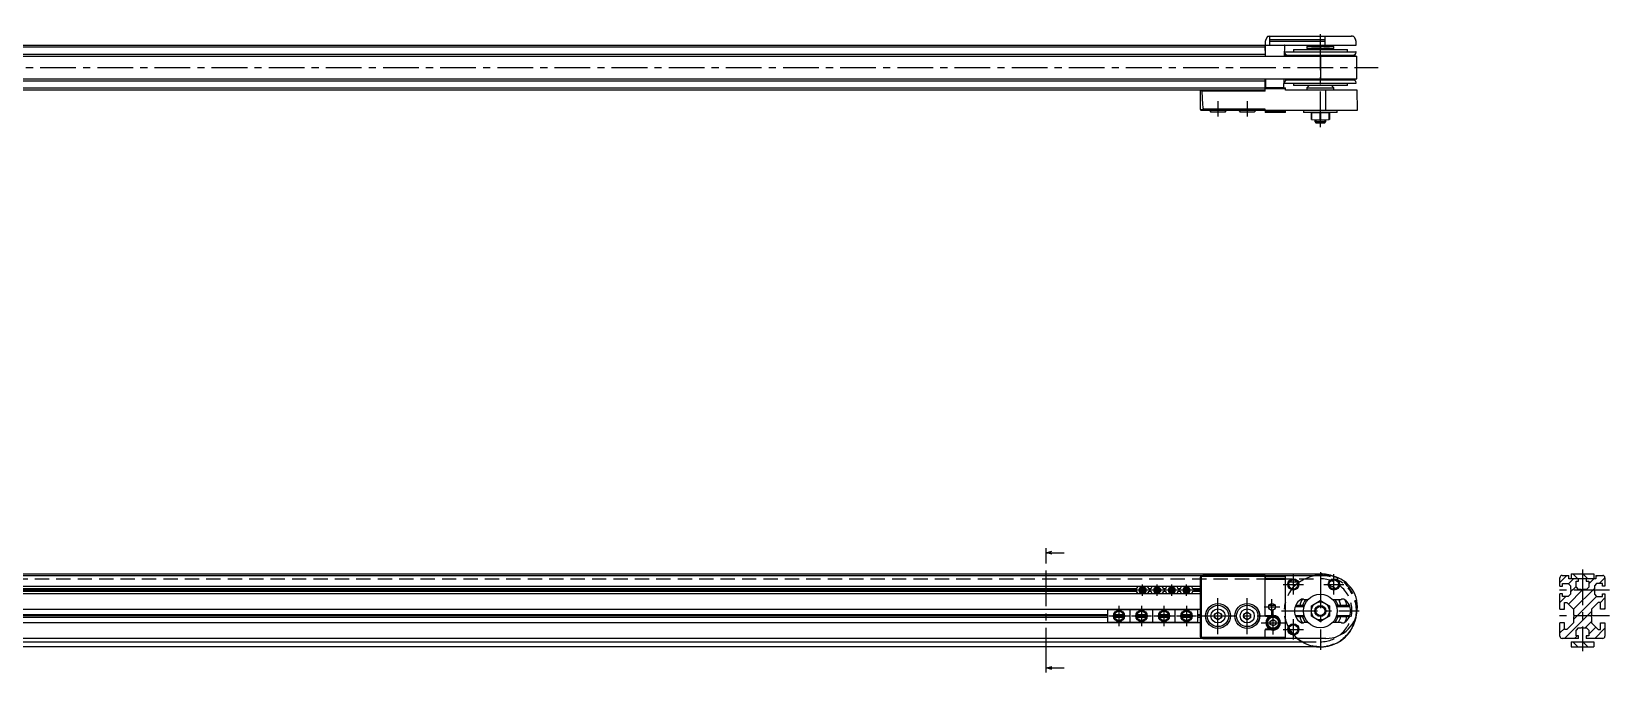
# Model space of a CAD drawing. Extents: x 0 to 1403, y -8 to 367.
# Drawn here: x 701 to 1403, y 82 to 367 of the extents above; entities that cross this region are included whole.
import ezdxf

# ---------------------------------------------------------------- set-up
doc = ezdxf.new("R2010")
doc.units = 0
doc.header["$LTSCALE"] = 0.5
for name, pattern in [('CENTER', [50.8, 31.75, -6.35, 6.35, -6.35]), ('DASHED', [19.05, 12.7, -6.35]), ('PHANTOM', [63.5, 31.75, -6.35, 6.35, -6.35, 6.35, -6.35])]:
    doc.linetypes.add(name, pattern=pattern)
for name, color, linetype in [('MSM_CENTER', 1, 'CENTER'), ('MSM_CONTINUOUS', 7, 'CONTINUOUS'), ('MSM_DASHED', 4, 'DASHED'), ('MSM_IMAGINARY', 6, 'PHANTOM'), ('MSM_NARROW', 5, 'CONTINUOUS')]:
    doc.layers.add(name, color=color, linetype=linetype)

msp = doc.modelspace()

# ---------------------------------------------------------------- linework, layer by layer
at = {"layer": 'MSM_CENTER'}
for p, q in [((1274.17, 324.27), (1274.17, 366.77)), ((247.97, 350.77), (1299.9, 350.77)), ((1228.67, 335.77), (1228.67, 329.02)), ((1241.67, 335.77), (1241.67, 329.02)), ((1152.25, 85.97), (1152.25, 133.17)), ((1274.17, 126.47), (1274.17, 92.07)), ((1390.66, 127.77), (1390.66, 91.37)), ((1195.17, 116.07), (1195.17, 121.07)), ((1201.67, 116.07), (1201.67, 121.07)), ((1208.17, 116.07), (1208.17, 121.07)), ((1214.67, 116.07), (1214.67, 121.07)), ((1257.67, 121.07), (1266.67, 121.07)), ((1262.17, 116.57), (1262.17, 125.57)), ((1275.67, 121.07), (1284.67, 121.07)), ((1280.17, 116.57), (1280.17, 125.57)), ((1197.67, 118.57), (1192.67, 118.57)), ((1204.17, 118.57), (1199.17, 118.57)), ((1210.67, 118.57), (1205.67, 118.57)), ((1217.17, 118.57), (1212.17, 118.57)), ((1228.67, 99.04), (1228.67, 115.09)), ((1241.67, 99.04), (1241.67, 115.09)), ((1252.67, 107.57), (1252.67, 114.57)), ((1402.66, 118.57), (1378.66, 118.57)), ((1180.17, 107.07), (1189.17, 107.07)), ((1184.67, 111.57), (1184.67, 102.57)), ((1190.17, 107.07), (1199.17, 107.07)), ((1194.67, 111.57), (1194.67, 102.57)), ((1200.17, 107.07), (1209.17, 107.07)), ((1204.67, 111.57), (1204.67, 102.57)), ((1210.17, 107.07), (1219.17, 107.07)), ((1214.67, 111.57), (1214.67, 102.57)), ((1220.64, 107.07), (1249.69, 107.07)), ((1249.17, 111.07), (1256.17, 111.07)), ((1253.17, 98.8), (1253.17, 109.33)), ((1256.97, 109.27), (1291.37, 109.27)), ((1262.17, 96.57), (1262.17, 105.57)), ((1402.66, 107.07), (1378.66, 107.07)), ((1247.92, 104.07), (1258.43, 104.07)), ((1257.67, 101.07), (1266.67, 101.07))]:
    msp.add_line(p, q, dxfattribs=at)
at = {"layer": 'MSM_CONTINUOUS'}
for p, q in [((1251.71, 364.77), (1250.76, 364.52)), ((1251.71, 363.29), (1251.71, 364.77)), ((1251.71, 364.77), (1287.94, 364.77)), ((1276.17, 364.77), (1276.17, 360.77)), ((1249.67, 359.77), (258.27, 359.77)), ((298.67, 360.77), (1290.07, 360.77)), ((1249.69, 362.32), (1249.67, 360.77)), ((1249.67, 360.76), (1249.67, 360.77)), ((1249.67, 360.76), (1249.67, 360.77)), ((1249.67, 360.77), (1249.67, 355.77)), ((1258.16, 360.57), (1249.67, 360.57)), ((1249.75, 355.77), (1249.67, 360.57)), ((1250.67, 364.52), (1249.96, 363.28)), ((1250.17, 360.77), (1250.17, 360.57)), ((1276.17, 364.52), (1250.67, 364.52)), ((1251.67, 360.77), (1251.72, 363.29)), ((1276.17, 362.32), (1251.7, 362.32)), ((1251.71, 363.29), (1276.17, 363.28)), ((1257.67, 360.77), (1257.67, 360.57)), ((1258.16, 360.57), (1258.08, 355.77)), ((1258.38, 357.77), (1289.95, 357.77)), ((1262.17, 358.77), (1262.17, 357.77)), ((1262.17, 358.77), (1286.17, 358.77)), ((1268.17, 360.07), (1268.17, 359.27)), ((1268.17, 360.07), (1280.17, 360.07)), ((1268.17, 359.27), (1280.17, 359.27)), ((1269.17, 359), (1269.17, 358.89)), ((1270.17, 360.77), (1270.17, 360.07)), ((1270.17, 359.17), (1270.17, 358.77)), ((1274.72, 359.17), (1270.17, 359.17)), ((1278.17, 359.17), (1275.91, 359.17)), ((1278.17, 360.07), (1278.17, 360.77)), ((1278.17, 358.77), (1278.17, 359.17)), ((1280.17, 359.27), (1280.17, 360.07)), ((1286.17, 357.77), (1286.17, 358.77)), ((1289.06, 364.52), (1288.82, 364.61)), ((1289.06, 364.52), (1289.77, 363.28)), ((1290.07, 360.77), (1290.04, 362.32)), ((257.97, 355.77), (1290.37, 355.77)), ((298.67, 356.77), (1249.67, 356.77)), ((1258.67, 356.27), (1258.67, 355.77)), ((1258.67, 356.27), (1289.67, 356.27)), ((1259.28, 356.27), (1259.28, 355.77)), ((1261.29, 356.27), (1261.29, 355.77)), ((1264.5, 356.27), (1264.5, 355.77)), ((1268.59, 356.27), (1268.59, 355.77)), ((1274.17, 355.77), (1274.17, 345.77)), ((1279.78, 355.77), (1279.78, 356.27)), ((1283.87, 355.77), (1283.87, 356.27)), ((1287.07, 355.77), (1287.07, 356.27)), ((1289.07, 355.77), (1289.07, 356.27)), ((1289.67, 355.77), (1289.67, 356.27)), ((1290.37, 345.77), (1290.37, 355.77)), ((257.97, 345.77), (1290.37, 345.77)), ((1249.67, 344.77), (298.67, 344.77)), ((1249.67, 340.77), (1249.67, 345.77)), ((1250, 341.96), (1249.93, 345.77)), ((1257.91, 345.77), (1257.84, 341.96)), ((1258.38, 343.77), (1289.95, 343.77)), ((1258.67, 345.77), (1258.67, 345.27)), ((1258.67, 345.27), (1289.67, 345.27)), ((1259.28, 345.77), (1259.28, 345.27)), ((1261.29, 345.77), (1261.29, 345.27)), ((1262.17, 343.77), (1262.17, 342.77)), ((1264.5, 345.77), (1264.5, 345.27)), ((1268.59, 345.77), (1268.59, 345.27)), ((1279.78, 345.27), (1279.78, 345.77)), ((1283.87, 345.27), (1283.87, 345.77)), ((1286.17, 342.77), (1286.17, 343.77)), ((1287.07, 345.27), (1287.07, 345.77)), ((1289.07, 345.27), (1289.07, 345.77)), ((1289.67, 345.27), (1289.67, 345.77)), ((1249.67, 340.77), (258.8, 340.77)), ((298.35, 341.77), (1258.67, 341.77)), ((1220.82, 340.27), (1220.68, 332.27)), ((1221.11, 340.72), (1220.82, 340.27)), ((1221.11, 340.72), (1221.52, 340.27)), ((1249.66, 340.27), (1221.52, 340.27)), ((1249.66, 340.27), (1249.68, 341.27)), ((1258.67, 341.27), (1249.68, 341.27)), ((1250, 341.96), (1257.84, 341.96)), ((1258.67, 340.77), (1258.67, 341.77)), ((1290.51, 340.77), (1258.67, 340.77)), ((1286.17, 342.77), (1262.17, 342.77)), ((1269.17, 342.77), (1268.17, 341.77)), ((1268.17, 341.77), (1268.17, 340.77)), ((1268.17, 341.77), (1280.17, 341.77)), ((1276.67, 331.77), (1276.67, 340.77)), ((1280.17, 341.77), (1279.17, 342.77)), ((1280.17, 340.77), (1280.17, 341.77)), ((1290.67, 331.77), (1290.51, 340.77)), ((1220.68, 332.27), (1221.11, 331.77)), ((1222, 332.27), (1221.11, 331.77)), ((1221.18, 331.77), (1290.67, 331.77)), ((1249.66, 332.27), (1222, 332.27)), ((1231.79, 331.02), (1225.54, 331.02)), ((1244.79, 331.02), (1238.54, 331.02)), ((1249.67, 331.77), (1249.66, 332.27)), ((1249.67, 331.77), (1249.68, 330.77)), ((1249.68, 331.26), (1258.67, 331.26)), ((1258.67, 330.77), (1249.68, 330.77)), ((1258.67, 330.77), (1258.67, 331.77)), ((1266.67, 331.77), (1266.67, 330.77)), ((1281.67, 330.77), (1266.67, 330.77)), ((1270.17, 330.6), (1272.17, 330.77)), ((1270.17, 327.73), (1270.17, 330.6)), ((1270.2, 330.61), (1270.2, 327.73)), ((1272.17, 330.77), (1274.13, 330.61)), ((1274.13, 327.73), (1274.13, 330.61)), ((1274.2, 330.61), (1274.13, 330.61)), ((1274.2, 330.61), (1276.17, 330.77)), ((1274.2, 330.61), (1274.2, 327.73)), ((1276.17, 330.77), (1278.17, 330.6)), ((1278.13, 327.73), (1278.13, 330.61)), ((1278.17, 330.6), (1278.17, 327.73)), ((1281.67, 330.77), (1281.67, 331.77)), ((1270.2, 327.73), (1270.17, 327.73)), ((1270.2, 327.73), (1272.17, 327.57)), ((1271.67, 327.61), (1271.67, 326.77)), ((1271.67, 326.77), (1272.17, 326.27)), ((1271.67, 326.77), (1276.67, 326.77)), ((1272.17, 327.57), (1274.13, 327.73)), ((1272.17, 327.57), (1276.17, 327.57)), ((1272.17, 326.27), (1276.17, 326.27)), ((1274.13, 327.73), (1274.2, 327.73)), ((1274.2, 327.73), (1276.17, 327.57)), ((1276.17, 327.57), (1278.13, 327.73)), ((1276.17, 326.27), (1276.67, 326.77)), ((1276.67, 326.77), (1276.67, 327.61)), ((1278.17, 327.73), (1278.13, 327.73)), ((1152.25, 133.17), (1152.25, 137.17)), ((1152.25, 135.17), (1154.75, 135.84)), ((1152.25, 135.17), (1160.25, 135.17)), ((1154.75, 134.5), (1152.25, 135.17)), ((274.17, 125.77), (1274.17, 125.77)), ((298.67, 125.07), (1276.67, 125.07)), ((301.66, 120.27), (1220.68, 120.27)), ((1192.97, 120.27), (1191.99, 118.57)), ((1194.3, 118.53), (1194.71, 119.3)), ((1194.71, 119.3), (1195.57, 119.33)), ((1195.57, 119.33), (1196.03, 118.6)), ((1198.34, 118.57), (1197.36, 120.27)), ((1199.47, 120.27), (1198.49, 118.57)), ((1204.84, 118.57), (1203.86, 120.27)), ((1205.97, 120.27), (1204.99, 118.57)), ((1211.34, 118.57), (1210.36, 120.27)), ((1212.47, 120.27), (1211.49, 118.57)), ((1213.8, 118.53), (1214.21, 119.3)), ((1214.21, 119.3), (1215.07, 119.33)), ((1215.07, 119.33), (1215.53, 118.6)), ((1217.84, 118.57), (1216.86, 120.27)), ((1220.68, 123.73), (1220.68, 98.4)), ((1221.18, 124.56), (1221.11, 124.63)), ((1221.18, 124.56), (1221.18, 97.57)), ((1249.67, 124.56), (1221.18, 124.56)), ((1249.66, 125.06), (1222, 125.06)), ((1249.67, 125.07), (1249.66, 125.06)), ((1249.67, 125.07), (1249.68, 125.06)), ((1249.67, 107.21), (1249.67, 124.56)), ((1249.68, 125.06), (1258.67, 125.06)), ((1249.68, 124.56), (1249.68, 123.81)), ((1258.67, 124.56), (1249.68, 124.56)), ((1249.68, 123.81), (1258.67, 123.81)), ((1249.68, 107.27), (1249.68, 123.31)), ((1258.67, 123.31), (1249.68, 123.31)), ((1258.67, 97.07), (1258.67, 125.07)), ((1263.97, 122.07), (1260.36, 122.07)), ((1263.98, 122.07), (1260.36, 122.07)), ((1380.66, 120.27), (1380.66, 124.07)), ((1380.66, 120.27), (1381.76, 120.27)), ((1381.66, 125.07), (1384.66, 125.07)), ((1381.76, 121.42), (1384.36, 121.42)), ((1381.76, 120.27), (1381.76, 121.42)), ((1385.36, 120.42), (1384.36, 121.42)), ((1384.66, 123.57), (1384.66, 125.07)), ((1396.66, 123.57), (1384.66, 123.57)), ((1385.36, 120.42), (1385.36, 119.09)), ((1385.66, 125.77), (1385.66, 123.57)), ((1385.66, 125.77), (1395.66, 125.77)), ((1387.81, 122.47), (1388.96, 122.47)), ((1387.81, 119.87), (1387.81, 122.47)), ((1387.81, 119.87), (1388.81, 118.87)), ((1388.96, 122.47), (1388.96, 123.57)), ((1392.36, 123.57), (1392.36, 122.47)), ((1392.36, 122.47), (1393.51, 122.47)), ((1392.51, 118.87), (1393.51, 119.87)), ((1393.51, 122.47), (1393.51, 119.87)), ((1395.66, 125.77), (1395.66, 123.57)), ((1396.96, 121.42), (1395.96, 120.42)), ((1395.96, 120.42), (1395.96, 119.09)), ((1396.66, 125.07), (1396.66, 123.57)), ((1396.66, 125.07), (1399.66, 125.07)), ((1399.56, 121.42), (1396.96, 121.42)), ((1399.56, 120.27), (1399.56, 121.42)), ((1400.66, 120.27), (1399.56, 120.27)), ((1400.66, 124.07), (1400.66, 120.27)), ((1192.29, 119.09), (301.67, 119.09)), ((1191.99, 118.57), (301.69, 118.57)), ((301.77, 118.05), (1192.29, 118.05)), ((1220.68, 116.87), (302.18, 116.87)), ((1191.99, 118.57), (1192.97, 116.87)), ((1194.76, 117.8), (1194.3, 118.53)), ((1195.63, 117.83), (1194.76, 117.8)), ((1196.03, 118.6), (1195.63, 117.83)), ((1197.36, 116.87), (1198.34, 118.57)), ((1198.79, 119.09), (1198.04, 119.09)), ((1198.04, 118.05), (1198.79, 118.05)), ((1198.49, 118.57), (1198.34, 118.57)), ((1198.49, 118.57), (1199.47, 116.87)), ((1202.9, 118.57), (1200.44, 118.57)), ((1202.78, 119.09), (1200.55, 119.09)), ((1200.55, 118.05), (1202.78, 118.05)), ((1203.86, 116.87), (1204.84, 118.57)), ((1205.29, 119.09), (1204.54, 119.09)), ((1204.54, 118.05), (1205.29, 118.05)), ((1204.99, 118.57), (1204.84, 118.57)), ((1204.99, 118.57), (1205.97, 116.87)), ((1209.4, 118.57), (1206.94, 118.57)), ((1209.28, 119.09), (1207.05, 119.09)), ((1207.05, 118.05), (1209.28, 118.05)), ((1210.36, 116.87), (1211.34, 118.57)), ((1211.79, 119.09), (1211.04, 119.09)), ((1211.04, 118.05), (1211.79, 118.05)), ((1211.49, 118.57), (1211.34, 118.57)), ((1211.49, 118.57), (1212.47, 116.87)), ((1214.26, 117.8), (1213.8, 118.53)), ((1215.13, 117.83), (1214.26, 117.8)), ((1215.53, 118.6), (1215.13, 117.83)), ((1216.86, 116.87), (1217.84, 118.57)), ((1220.68, 119.09), (1217.54, 119.09)), ((1217.54, 118.05), (1220.68, 118.05)), ((1220.68, 118.57), (1217.84, 118.57)), ((1268.58, 114.27), (1267.01, 114.27)), ((1270.2, 111.59), (1272.17, 112.73)), ((1272.17, 112.73), (1274.13, 113.87)), ((1274.2, 113.87), (1276.17, 112.73)), ((1276.17, 112.73), (1278.13, 111.59)), ((1283.33, 114.27), (1279.76, 114.27)), ((1282.25, 114.27), (1282.64, 113.57)), ((1380.66, 110.07), (1380.66, 116.87)), ((1381.76, 116.87), (1380.66, 116.87)), ((1381.76, 115.72), (1381.76, 116.87)), ((1384.36, 115.72), (1381.76, 115.72)), ((1382.66, 113.07), (1383.66, 113.07)), ((1382.66, 110.07), (1382.66, 113.07)), ((1386.66, 110.07), (1383.66, 113.07)), ((1384.36, 115.72), (1385.36, 116.72)), ((1385.36, 119.09), (1385.66, 118.57)), ((1385.66, 118.57), (1385.36, 118.05)), ((1385.36, 118.05), (1385.36, 116.72)), ((1390.14, 118.87), (1388.81, 118.87)), ((1390.66, 118.57), (1390.14, 118.87)), ((1391.18, 118.87), (1390.66, 118.57)), ((1392.51, 118.87), (1391.18, 118.87)), ((1397.66, 113.07), (1394.66, 110.07)), ((1395.96, 119.09), (1395.66, 118.57)), ((1395.66, 118.57), (1395.96, 118.05)), ((1395.96, 118.05), (1395.96, 116.72)), ((1395.96, 116.72), (1396.96, 115.72)), ((1396.96, 115.72), (1399.56, 115.72)), ((1398.66, 113.07), (1397.66, 113.07)), ((1398.66, 110.07), (1398.66, 113.07)), ((1399.56, 115.72), (1399.56, 116.87)), ((1399.56, 116.87), (1400.66, 116.87)), ((1400.66, 116.87), (1400.66, 110.07)), ((346.57, 110.07), (1220.68, 110.07)), ((1179.67, 107.59), (346.67, 107.59)), ((1179.67, 107.07), (346.67, 107.07)), ((346.67, 106.55), (1179.67, 106.55)), ((1179.67, 104.07), (1179.67, 110.07)), ((1219.67, 109.97), (1179.67, 109.97)), ((1219.67, 109.77), (1179.67, 109.77)), ((1186.73, 107.07), (1182.6, 107.07)), ((1186.67, 107.59), (1182.67, 107.59)), ((1182.67, 106.55), (1186.67, 106.55)), ((1189.67, 104.07), (1189.67, 110.07)), ((1196.73, 107.07), (1192.6, 107.07)), ((1196.67, 107.59), (1192.67, 107.59)), ((1192.67, 106.55), (1196.67, 106.55)), ((1199.67, 104.07), (1199.67, 110.07)), ((1206.73, 107.07), (1202.6, 107.07)), ((1206.67, 107.59), (1202.67, 107.59)), ((1202.67, 106.55), (1206.67, 106.55)), ((1209.67, 104.07), (1209.67, 110.07)), ((1216.73, 107.07), (1212.6, 107.07)), ((1216.67, 107.59), (1212.67, 107.59)), ((1212.67, 106.55), (1216.67, 106.55)), ((1219.67, 104.07), (1219.67, 110.07)), ((1220.68, 107.59), (1219.67, 107.59)), ((1220.68, 107.07), (1219.67, 107.07)), ((1219.67, 106.55), (1220.68, 106.55)), ((1227.17, 107.93), (1228.67, 108.8)), ((1227.17, 106.2), (1227.17, 107.93)), ((1228.67, 105.33), (1227.17, 106.2)), ((1228.67, 108.8), (1230.17, 107.93)), ((1230.17, 106.2), (1228.67, 105.33)), ((1230.17, 107.93), (1230.17, 106.2)), ((1240.17, 107.93), (1241.67, 108.8)), ((1240.17, 106.2), (1240.17, 107.93)), ((1241.67, 105.33), (1240.17, 106.2)), ((1241.67, 108.8), (1243.17, 107.93)), ((1243.17, 106.2), (1241.67, 105.33)), ((1243.17, 107.93), (1243.17, 106.2)), ((1249.67, 107.27), (1252.51, 107.27)), ((1251.52, 106.87), (1249.86, 106.87)), ((1249.87, 107.07), (1252.62, 107.07)), ((1253.99, 111.77), (1251.34, 111.77)), ((1251.52, 107.07), (1251.52, 106.87)), ((1251.92, 104.79), (1253.17, 105.51)), ((1252.51, 107.27), (1252.53, 107.07)), ((1252.53, 107.07), (1252.53, 107.07)), ((1252.62, 107.07), (1252.6, 107.06)), ((1253.17, 105.51), (1254.42, 104.79)), ((1267.1, 111.77), (1263.21, 111.77)), ((1263.21, 106.77), (1267.1, 106.77)), ((1266.77, 105.51), (1266.25, 106.77)), ((1267.54, 104.27), (1266.77, 105.51)), ((1270.17, 106.99), (1270.17, 111.54)), ((1272.17, 105.8), (1270.2, 106.94)), ((1274.13, 104.67), (1272.17, 105.8)), ((1276.17, 105.8), (1274.2, 104.67)), ((1278.13, 106.94), (1276.17, 105.8)), ((1278.17, 111.54), (1278.17, 106.99)), ((1287.12, 111.77), (1281.24, 111.77)), ((1281.24, 106.77), (1287.12, 106.77)), ((1290.13, 107.22), (1290.17, 107.26)), ((1290.17, 107.26), (1290.17, 107.36)), ((1380.66, 110.07), (1382.66, 110.07)), ((1386.66, 110.07), (1386.66, 107.59)), ((1386.66, 107.59), (1386.96, 107.07)), ((1386.96, 107.07), (1386.66, 106.55)), ((1386.66, 106.55), (1386.66, 104.07)), ((1394.66, 107.59), (1394.36, 107.07)), ((1394.36, 107.07), (1394.66, 106.55)), ((1394.66, 110.07), (1394.66, 107.59)), ((1394.66, 106.55), (1394.66, 104.07)), ((1400.66, 110.07), (1398.66, 110.07)), ((1220.68, 104.07), (346.67, 104.07)), ((1179.67, 104.37), (1219.67, 104.37)), ((1179.67, 104.17), (1219.67, 104.17)), ((1249.67, 97.57), (1249.67, 100.92)), ((1252.51, 100.87), (1249.67, 100.87)), ((1249.68, 97.57), (1249.68, 100.87)), ((1249.86, 101.27), (1251.52, 101.27)), ((1252.57, 101.07), (1249.87, 101.07)), ((1251.92, 103.34), (1251.92, 104.79)), ((1253.17, 102.62), (1251.92, 103.34)), ((1252.51, 100.87), (1252.51, 101.07)), ((1252.55, 101.06), (1252.51, 101.07)), ((1252.51, 100.87), (1252.55, 101.06)), ((1254.42, 103.34), (1253.17, 102.62)), ((1254.42, 104.79), (1254.42, 103.34)), ((1260.36, 100.07), (1261.1, 100.07)), ((1260.36, 100.06), (1261.1, 100.06)), ((1267.01, 104.27), (1268.58, 104.27)), ((1279.76, 104.27), (1283.33, 104.27)), ((1380.66, 98.07), (1380.66, 104.07)), ((1382.66, 104.07), (1380.66, 104.07)), ((1382.66, 101.07), (1382.66, 104.07)), ((1383.66, 101.07), (1382.66, 101.07)), ((1383.66, 101.07), (1386.66, 104.07)), ((1388.81, 101.77), (1387.81, 100.77)), ((1387.81, 98.17), (1387.81, 100.77)), ((1388.81, 101.77), (1390.14, 101.77)), ((1390.14, 101.77), (1390.66, 102.07)), ((1390.66, 102.07), (1391.18, 101.77)), ((1391.18, 101.77), (1392.51, 101.77)), ((1393.51, 100.77), (1392.51, 101.77)), ((1393.51, 100.77), (1393.51, 98.17)), ((1394.66, 104.07), (1397.66, 101.07)), ((1397.66, 101.07), (1398.66, 101.07)), ((1398.66, 101.07), (1398.66, 104.07)), ((1398.66, 104.07), (1400.66, 104.07)), ((1400.66, 104.07), (1400.66, 98.07)), ((1276.67, 97.07), (346.67, 97.07)), ((346.67, 95.57), (1265.93, 95.57)), ((1272.53, 93.37), (346.67, 93.37)), ((1221.11, 97.51), (1221.18, 97.57)), ((1221.18, 97.57), (1249.67, 97.57)), ((1222, 97.07), (1249.66, 97.07)), ((1249.66, 97.07), (1249.67, 97.07)), ((1249.67, 97.07), (1249.68, 97.07)), ((1249.68, 97.57), (1258.67, 97.57)), ((1249.68, 97.07), (1258.67, 97.07)), ((1388.96, 97.07), (1381.66, 97.07)), ((1385.66, 95.57), (1385.66, 93.37)), ((1385.66, 95.57), (1395.66, 95.57)), ((1385.66, 93.37), (1395.66, 93.37)), ((1388.96, 98.17), (1387.81, 98.17)), ((1388.96, 97.07), (1388.96, 98.17)), ((1393.51, 98.17), (1392.36, 98.17)), ((1392.36, 98.17), (1392.36, 97.07)), ((1399.66, 97.07), (1392.36, 97.07)), ((1395.66, 95.57), (1395.66, 93.37)), ((1152.25, 81.97), (1152.25, 85.97)), ((1152.25, 83.97), (1154.75, 84.64)), ((1152.25, 83.97), (1160.25, 83.97)), ((1154.75, 83.3), (1152.25, 83.97))]:
    msp.add_line(p, q, dxfattribs=at)
for centre, radius in [((1195.17, 118.57), 1.5), ((1195.17, 118.57), 1.19), ((1195.17, 118.57), 0.75), ((1201.67, 118.57), 1.23), ((1208.17, 118.57), 1.23), ((1214.67, 118.57), 1.5), ((1214.67, 118.57), 1.19), ((1214.67, 118.57), 0.75), ((1262.17, 121.07), 2.07), ((1280.17, 121.07), 2.07), ((1228.67, 107.07), 5.53), ((1228.67, 107.07), 5.51), ((1241.67, 107.07), 5.53), ((1241.67, 107.07), 5.51), ((1252.67, 111.07), 1.5), ((1274.17, 109.27), 7.5), ((1274.17, 109.27), 4), ((1184.67, 107.07), 2.07), ((1194.67, 107.07), 2.07), ((1204.67, 107.07), 2.07), ((1214.67, 107.07), 2.07), ((1228.67, 107.07), 4.75), ((1228.67, 107.07), 3.12), ((1228.67, 107.07), 1.5), ((1241.67, 107.07), 4.75), ((1241.67, 107.07), 3.12), ((1241.67, 107.07), 1.5), ((1253.17, 104.07), 3), ((1253.17, 104.07), 2.75), ((1253.17, 104.07), 2.45), ((1253.17, 104.07), 1.25), ((1274.17, 109.27), 2.5), ((1274.17, 109.27), 2), ((1262.17, 101.07), 2.07)]:
    msp.add_circle(centre, radius, dxfattribs=at)
for centre, radius, start, end in [((1287.91, 362.08), 2.69, 70.2004, 89.49109), ((1252.89, 361.95), 3.21, 155.53412, 173.46474), ((1258.36, 360.57), 0.2, 90, 179), ((1258.38, 357.57), 0.2, 90, 188.84988), ((1269.5, 358.97), 0.336, 119.01834, 175.98222), ((1269.45, 359.01), 0.286, 183.52641, 239.84455), ((1269.39, 358.9), 0.224, 180.78161, 215.6414), ((1270.6, 358.88), 0.488, 127.60752, 144.02677), ((1270.97, 360.11), 1.07, 231.9781, 241.77648), ((1271.01, 359.3), 0.13, 270, 346.65764), ((1259, 434.59), 77.04, 280.21291, 282.13202), ((1254.99, 454.49), 97.4, 280.63886, 282.129), ((1254.9, 454.83), 97.85, 280.96266, 282.12677), ((1262.92, 300.05), 60.53, 75.94872, 78.05284), ((1260.59, 289.68), 71.05, 76.47926, 77.92786), ((1273.49, 371.2), 12.44, 284.65226, 286.37482), ((1274.32, 350.15), 9.5, 72.06573, 73.62895), ((1277.32, 359.3), 0.13, 193.34236, 270), ((1274.4, 347.99), 11.75, 71.98554, 73.63579), ((1276.84, 355.02), 4.31, 60.32249, 72.0048), ((1288.02, 362.28), 2.02, 1.1862, 29.88393), ((1289.95, 357.57), 0.2, 351.15012, 90), ((1259.67, 357.77), 1.5, 188.84988, 270), ((1288.67, 357.77), 1.5, 270, 351.15012), ((1258.38, 343.97), 0.2, 171.15012, 270), ((1259.67, 343.77), 1.5, 90, 171.15012), ((1288.67, 343.77), 1.5, 8.84988, 90), ((1289.95, 343.97), 0.2, 270, 8.84988), ((1221.32, 340.27), 0.5, 90, 114.72155), ((1338.2, 343.37), 116.72, 181.52177, 185.45675), ((1250.2, 341.97), 0.2, 180.99806, 270.00323), ((1250.88, 341.96), 0.711, 180.13916, 196.18977), ((1256.96, 341.96), 0.711, 343.81023, 359.86084), ((1257.64, 341.97), 0.2, 269.99677, 359.00194), ((1221.18, 332.27), 0.5, 262.01421, 269.99997), ((1228.58, 334.67), 4.75, 217.63934, 230.22689), ((1228.75, 334.67), 4.75, 309.77311, 322.36066), ((1241.58, 334.67), 4.75, 217.63934, 230.22689), ((1241.75, 334.67), 4.75, 309.77311, 322.36066), ((1222.17, 123.57), 1.5, 96.23588, 173.76428), ((1242.38, 124.68), 7.29, 359.05088, 2.98362), ((1238.74, 124.62), 10.95, 359.67423, 2.29117), ((1256.84, 123.56), 7.16, 177.99794, 182.00068), ((1274.17, 109.27), 15.98, 128.88846, 142.07447), ((1274.17, 109.27), 15.98, 81.28571, 98.71429), ((1274.17, 109.57), 16.2, 68.46504, 90), ((1276.67, 111.07), 14, 270, 90), ((1274.17, 109.27), 12, 55.51715, 70.57849), ((1381.66, 124.07), 1, 90, 180), ((1399.66, 124.07), 1, 0, 90), ((1268.67, 109.27), 6, 123.55731, 236.44269), ((1274.17, 109.27), 9.5, 146.46371, 164.74248), ((1266.18, 113.02), 1.5, 56.44269, 123.55731), ((1274.17, 109.27), 8.3, 142.95733, 162.47002), ((1274.17, 109.27), 4.6, 89.59185, 90.40815), ((1274.17, 109.27), 8.3, 17.53139, 37.04179), ((1274.17, 109.27), 9.5, 15.25617, 26.92371), ((1284.15, 113.02), 1.5, 56.44269, 123.55731), ((1281.67, 109.27), 6, 303.55731, 56.44269), ((1274.17, 109.27), 12, 12.02509, 24.14632), ((1250.18, 107.27), 0.515, 187.0774, 232.35254), ((1249.88, 107.27), 0.2, 179.73243, 266.13049), ((1251.89, 106.9), 2.03, 175.17329, 180.83274), ((1253.17, 104.07), 3.25, 120.47721, 239.52279), ((1253.17, 104.07), 3.05, 100.63808, 239.52256), ((1253.46, 99.31), 7.8, 96.21734, 104.42437), ((1253.17, 104.07), 3.27, 258.43157, 101.56843), ((1253.17, 104.07), 3.07, 258.431, 101.9416), ((1274.17, 109.27), 15.98, 229.75051, 350.22705), ((1274.17, 109.27), 9.5, 195.25752, 213.53629), ((1274.17, 109.27), 4.6, 149.59185, 150.40815), ((1274.17, 109.27), 4.6, 209.59185, 210.40815), ((1274.17, 109.27), 4.6, 29.59185, 30.40815), ((1274.17, 109.27), 4.6, 329.59185, 330.40815), ((1274.17, 109.27), 8.3, 322.95733, 342.47002), ((1274.17, 109.27), 9.5, 328.24314, 344.74248), ((1274.17, 109.27), 12, 335.85315, 347.9753), ((1274.17, 109.57), 16.2, 313.71898, 353.46248), ((1222.17, 98.57), 1.5, 186.22845, 263.8657), ((1250.18, 100.86), 0.515, 127.65399, 172.91607), ((1249.88, 100.87), 0.199, 93.76247, 180.37311), ((1251.89, 101.24), 2.03, 179.17138, 184.82267), ((549.79, 514.33), 814.27, 329.51725, 329.53132), ((1253.13, 106.84), 5.8, 253.9168, 264.82373), ((1253.24, 104.19), 3.19, 239.59411, 258.54864), ((1274.17, 109.27), 15.98, 208.8081, 219.8841), ((1266.18, 105.52), 1.5, 236.44269, 303.55731), ((1274.17, 109.27), 4.6, 269.59185, 270.40815), ((1284.15, 105.52), 1.5, 236.44269, 303.55731), ((1242.31, 97.46), 7.35, 357.0345, 0.93101), ((1238.62, 97.51), 11.06, 357.72189, 0.31134), ((1381.66, 98.07), 1, 180, 270), ((1399.66, 98.07), 1, 270, 0)]:
    msp.add_arc(centre, radius, start, end, dxfattribs=at)
at = {"layer": 'MSM_DASHED'}
for p, q in [((274.17, 123.57), (1274.17, 123.57)), ((1265.93, 95.57), (1274.17, 95.57)), ((1272.53, 93.37), (1274.17, 93.37))]:
    msp.add_line(p, q, dxfattribs=at)
for radius, start, end in [(14, 270, 90), (16.2, 353.46248, 68.46504), (16.2, 270, 313.71897)]:
    msp.add_arc((1274.17, 109.57), radius, start, end, dxfattribs=at)
at = {"layer": 'MSM_IMAGINARY'}
msp.add_circle((1274.17, 109.27), 15.91, dxfattribs=at)
at = {"layer": 'MSM_NARROW'}
for p, q in [((1272.1, 327.57), (1272.1, 326.33)), ((1276.23, 327.57), (1276.23, 326.33)), ((1380.66, 122), (1383.72, 125.07)), ((1384.46, 121.31), (1386.71, 123.57)), ((1385.36, 117.72), (1387.81, 120.17)), ((1388.61, 123.57), (1386.41, 125.77)), ((1386.66, 110.04), (1395.96, 119.34)), ((1393.1, 123.57), (1390.9, 125.77)), ((1393.51, 121.38), (1395.7, 123.57)), ((1395.66, 125.5), (1395.39, 125.77)), ((1396.66, 124.53), (1397.2, 125.07)), ((1398.04, 121.42), (1400.66, 124.04)), ((1380.66, 113.02), (1383.35, 115.72)), ((1384.43, 112.3), (1390.74, 118.61)), ((1386.66, 105.55), (1396.89, 115.78)), ((1398.66, 113.06), (1400.66, 115.06)), ((1263.03, 111.33), (1266.96, 111.33)), ((1263.03, 107.2), (1266.96, 107.2)), ((1281.38, 111.33), (1287.3, 111.33)), ((1281.38, 107.2), (1287.3, 107.2)), ((1382.2, 110.07), (1382.66, 110.53)), ((1382.67, 97.07), (1394.66, 109.06)), ((1400.16, 110.07), (1400.66, 110.57)), ((1380.66, 104.04), (1380.69, 104.07)), ((1380.66, 99.55), (1382.66, 101.55)), ((1391.86, 101.77), (1394.66, 104.57)), ((1393.51, 98.93), (1396.65, 102.07)), ((1396.14, 97.07), (1400.66, 101.59)), ((1388.61, 93.37), (1386.41, 95.57)), ((1387.16, 97.07), (1388.26, 98.17)), ((1393.1, 93.37), (1390.9, 95.57)), ((1392.36, 97.78), (1392.75, 98.17)), ((1395.66, 95.3), (1395.39, 95.57))]:
    msp.add_line(p, q, dxfattribs=at)
for centre, radius in [((1195.17, 118.57), 1.23), ((1201.67, 118.57), 1.5), ((1208.17, 118.57), 1.5), ((1214.67, 118.57), 1.23), ((1262.17, 121.07), 2.5), ((1280.17, 121.07), 2.5), ((1184.67, 107.07), 2.5), ((1194.67, 107.07), 2.5), ((1204.67, 107.07), 2.5), ((1214.67, 107.07), 2.5), ((1274.17, 109.27), 2.07), ((1262.17, 101.07), 2.5)]:
    msp.add_circle(centre, radius, dxfattribs=at)

doc.saveas('drawing.dxf')
